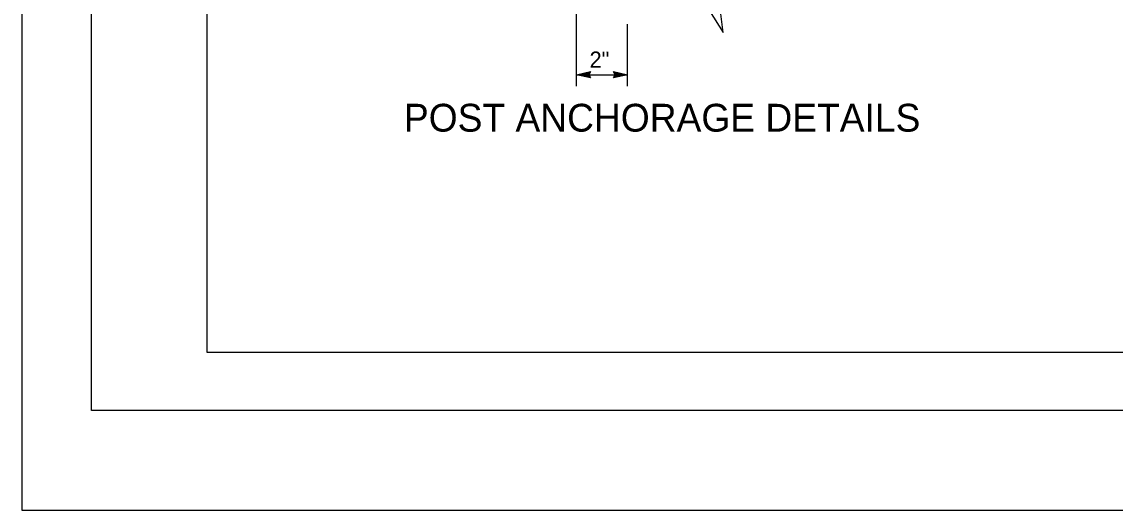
# Model space of a CAD drawing. Extents: x -893 to 867, y -474 to 712.
# Drawn here: x -893.5 to -421.6, y -474 to -263.5 of the extents above; entities that cross this region are included whole.
import ezdxf

# ---------------------------------------------------------------- set-up
doc = ezdxf.new("R2010")
doc.units = 0
for name, color, linetype in [('56 Stage 3 Anno', 7, 'Continuous'), ('57 Undefined', 7, 'Continuous'), ('60 Nongeo Data', 7, 'Continuous'), ('border_PLOTTING-ELEMENTS', 7, 'Continuous'), ('border_rw_22x34_Cut_Lines', 7, 'Continuous'), ('border_SHEET', 7, 'Continuous')]:
    doc.layers.add(name, color=color, linetype=linetype)

msp = doc.modelspace()

# ---------------------------------------------------------------- linework, layer by layer
at = {"layer": '56 Stage 3 Anno'}
for p, q in [((-654.08, -291.24), (-654.08, -243.94)), ((-632.08, -291.24), (-632.08, -264.45)), ((-654.08, -286.24), (-648.08, -284.92)), ((-654.08, -286.24), (-632.08, -286.24)), ((-648.08, -287.58), (-654.08, -286.24)), ((-654.08, -286.24), (-654.08, -286.24)), ((-648.3, -287.23), (-652.7, -286.25)), ((-652.69, -286.24), (-648.32, -285.27)), ((-651.32, -286.25), (-648.5, -285.62)), ((-648.53, -286.87), (-651.32, -286.25)), ((-649.94, -286.25), (-648.73, -285.98)), ((-648.71, -286.52), (-649.94, -286.25)), ((-648.08, -284.92), (-648.88, -286.24)), ((-648.88, -286.24), (-648.08, -287.58)), ((-648.08, -284.92), (-648.08, -284.92)), ((-648.08, -287.58), (-648.08, -287.58)), ((-637.28, -286.24), (-638.08, -284.91)), ((-638.08, -284.91), (-638.08, -284.91)), ((-638.08, -284.91), (-632.08, -286.24)), ((-632.08, -286.24), (-638.08, -287.57)), ((-638.08, -287.57), (-637.28, -286.24)), ((-638.08, -287.57), (-638.08, -287.57)), ((-637.87, -285.26), (-633.46, -286.24)), ((-633.48, -286.25), (-637.85, -287.22)), ((-634.85, -286.24), (-637.67, -286.87)), ((-637.63, -285.62), (-634.85, -286.24)), ((-637.46, -285.97), (-636.23, -286.24)), ((-636.23, -286.24), (-637.44, -286.51)), ((-632.08, -286.24), (-632.08, -286.24))]:
    msp.add_line(p, q, dxfattribs=at)
at = {"layer": '60 Nongeo Data'}
msp.add_lwpolyline([(-599.81, -259.99), (-600.81, -251.99), (-590.81, -267.99), (-591.81, -259.99)], dxfattribs=at)
at = {"layer": 'border_PLOTTING-ELEMENTS'}
for points in [[(-893.45, -474.04), (866.55, -474.04), (866.55, 711.96), (-893.45, 711.96)], [(-893.45, -474.04), (866.55, -474.04), (866.55, 711.96), (-893.45, 711.96)], [(-863.45, 668.96), (836.55, 668.96), (836.55, -431.04), (-863.45, -431.04)]]:
    msp.add_lwpolyline(points, close=True, dxfattribs=at)
at = {"layer": 'border_rw_22x34_Cut_Lines'}
msp.add_lwpolyline([(-863.45, 668.96), (836.55, 668.96), (836.55, -431.04), (-863.45, -431.04)], close=True, dxfattribs=at)
at = {"layer": 'border_SHEET'}
for p, q in [((-813.45, -406.04), (-813.45, 643.96)), ((811.55, -406.04), (-813.45, -406.04))]:
    msp.add_line(p, q, dxfattribs=at)

# ---------------------------------------------------------------- texts
at = {"layer": '57 Undefined'}
for s, height, p in [('2"', 7, (-648.42, -283.25)), ('POST ANCHORAGE DETAILS', 12, (-728.56, -310.8))]:
    msp.add_text(s, height=height, dxfattribs=at).set_placement(p)

doc.saveas('drawing.dxf')
